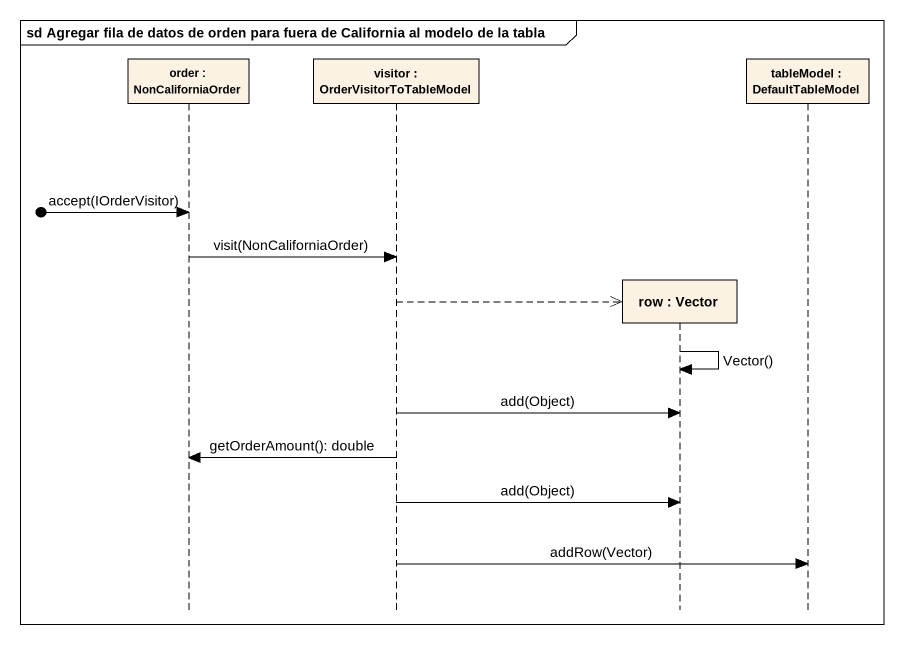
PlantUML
@startuml
mainframe sd Agregar fila de datos de orden para fuera de California al modelo de la tabla
hide footbox
participant "order : NonCaliforniaOrder" as order
participant "visitor : OrderVisitorToTableModel" as visitor
participant "row : Vector" as row
participant "tableModel : DefaultTableModel" as tableModel

[o-> order : accept(IOrderVisitor)
order -> visitor : visit(NonCaliforniaOrder)
visitor -->> row **
row -> row : Vector()
visitor -> row : add(Object)
visitor -> order : getOrderAmount(): double
visitor -> row : add(Object)
visitor -> tableModel : addRow(Vector)
@enduml
